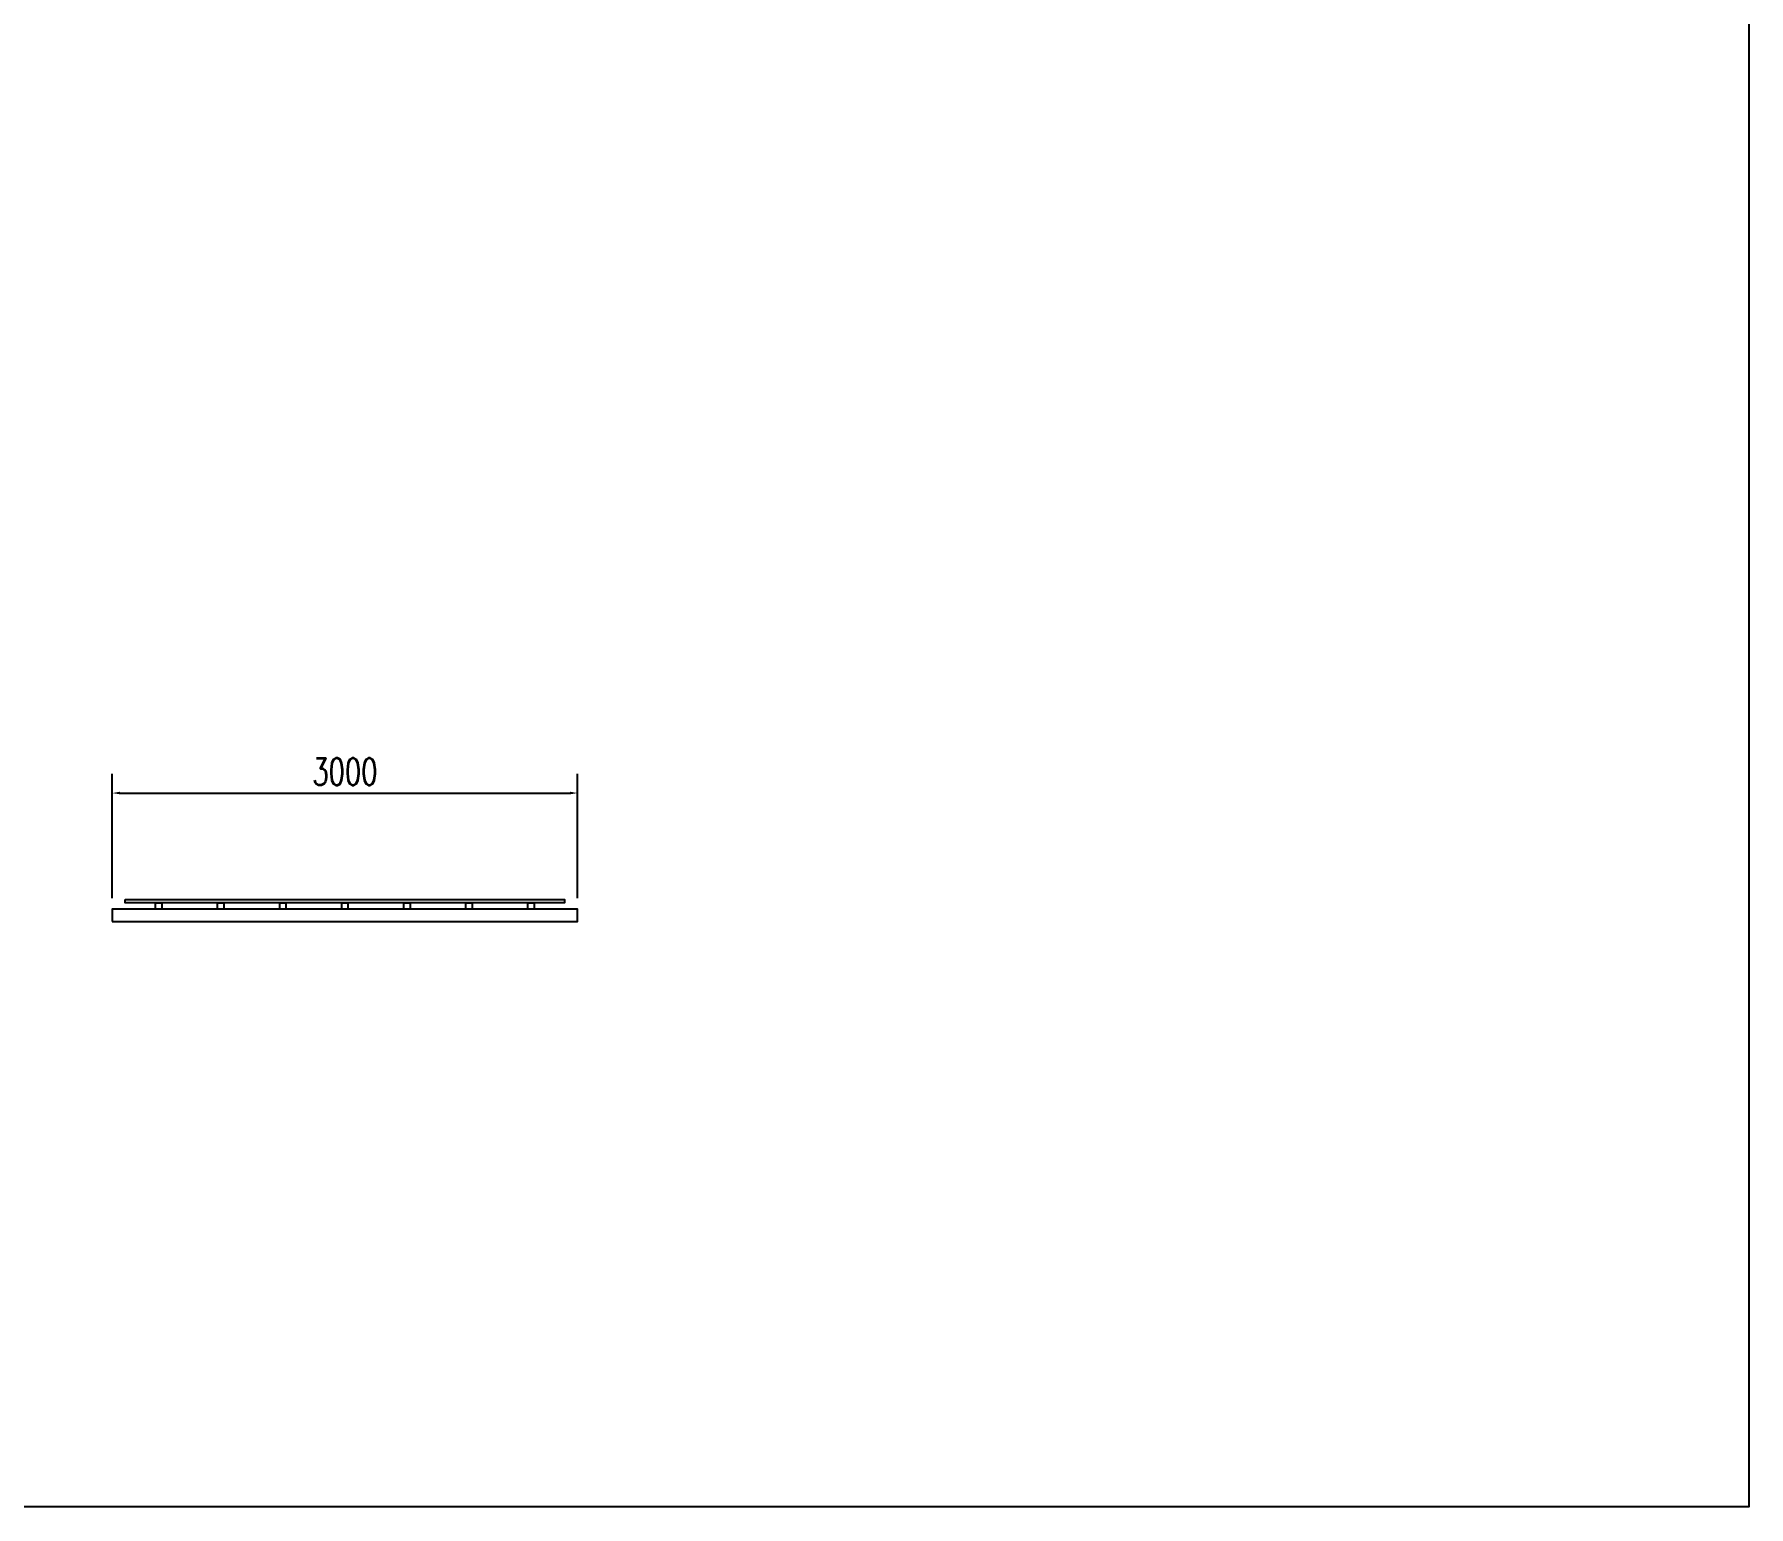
# Model space of a CAD drawing. Header units: millimetres. Extents: x 482615 to 507043, y 486319 to 505296.
# Drawn here: x 495992 to 507043, y 486319 to 495808 of the extents above; entities that cross this region are included whole.
import ezdxf

# ---------------------------------------------------------------- set-up
doc = ezdxf.new("R2010")
doc.units = ezdxf.units.MM
doc.header["$LTSCALE"] = 1000
for name, color, linetype in [('PUB_DIM', 3, 'Continuous'), ('W-STEEL_FRAME钢架', 3, 'Continuous'), ('W-STEEL_KEEL钢龙骨', 5, 'Continuous'), ('W-WOOD_FLOOR木地板', 30, 'Continuous')]:
    doc.layers.add(name, color=color, linetype=linetype)
doc.styles.add('STANDARD_T3', font='simplex.shx', dxfattribs={"width": 0.7, "bigfont": 'hztxt.shx'})
doc.dimstyles.new('W&&50', dxfattribs={"dimtxt": 175, "dimasz": 50, "dimexe": 125, "dimexo": 150, "dimgap": 50, "dimtad": 1, "dimdec": 0, "dimzin": 0, "dimdsep": 46, "dimtxsty": 'STANDARD_T3', "dimcen": 0.09, "dimclrd": 1, "dimclre": 1, "dimclrt": 7, "dimazin": 2, "dimtfac": 1, "dimtdec": 0, "dimtix": 1, "dimtmove": 2, "dimatfit": 3, "dimfxl": 100, "dimtolj": 1, "dimtzin": 0, "dimarcsym": 0})

# ---------------------------------------------------------------- blocks, each defined once
blk = doc.blocks.new('*U24')
at = {"layer": 'W-STEEL_KEEL钢龙骨'}
blk.add_lwpolyline([(-20, 20), (20, 20), (20, -20), (-20, -20)], close=True, dxfattribs=at)
blk = doc.blocks.new('*U25')
at = {"layer": 'W-STEEL_KEEL钢龙骨', "color": 0, "linetype": 'ByBlock', "lineweight": -2, "transparency": 16777216}
for p in [(0, 0), (400, 0), (800, 0), (1200, 0), (1600, 0), (2000, 0), (2400, 0)]:
    blk.add_blockref('*U24', p, dxfattribs=at)
blk = doc.blocks.new('*D36')
at = {"layer": 'Defpoints', "color": 0, "transparency": 16777216}
for p in [(499494, 490918), (496494, 490090), (499494, 490090)]:
    blk.add_point(p, dxfattribs=at)
at = {"layer": 'PUB_DIM', "color": 1, "lineweight": -2, "transparency": 16777216}
for p, q in [((496494, 490240), (496494, 491043)), ((499494, 490240), (499494, 491043)), ((496544, 490918), (499444, 490918))]:
    blk.add_line(p, q, dxfattribs=at)
at = {"layer": 'PUB_DIM', "color": 1, "transparency": 16777216}
for points in [[(496544, 490927), (496544, 490910), (496494, 490918)], [(499444, 490927), (499444, 490910), (499494, 490918)]]:
    blk.add_solid(points, dxfattribs=at)
at = {"layer": 'PUB_DIM', "color": 7, "transparency": 16777216, "insert": (497994, 491056), "char_height": 175, "attachment_point": 5, "style": 'STANDARD_T3'}
blk.add_mtext('\\A1;3000', dxfattribs=at)

msp = doc.modelspace()

# ---------------------------------------------------------------- linework, layer by layer
at = {"layer": 'W-STEEL_FRAME钢架', "color": 6}
msp.add_lwpolyline([(496493.6, 490089.7), (499493.6, 490089.7), (499493.6, 490169.7), (496493.6, 490169.7)], close=True, dxfattribs=at)
at = {"layer": 'W-STEEL_KEEL钢龙骨'}
msp.add_lwpolyline([(482615, 505296.3), (507042.5, 505296.3), (507042.5, 486319.3), (482615, 486319.3)], close=True, dxfattribs=at)
at = {"layer": 'W-WOOD_FLOOR木地板'}
msp.add_lwpolyline([(496577.1, 490232.9), (499410.1, 490232.9), (499410.1, 490209.9), (496577.1, 490209.9)], close=True, dxfattribs=at)

# ---------------------------------------------------------------- block references
at = {"layer": 'W-STEEL_KEEL钢龙骨'}
msp.add_blockref('*U25', (496793.6, 490189.7), dxfattribs=at)

# ---------------------------------------------------------------- dimensions: what is measured, and where the dimension line sits
at = {"layer": 'PUB_DIM'}
dim = msp.add_linear_dim(base=(499493.7, 490918.3), p1=(496493.6, 490089.7), p2=(499493.7, 490089.7), dimstyle='W&&50', dxfattribs=at)
dim.commit()
dim.dimension.update_dxf_attribs({"geometry": '*D36', "text_midpoint": (497993.6, 491055.8)})

doc.saveas('drawing.dxf')
